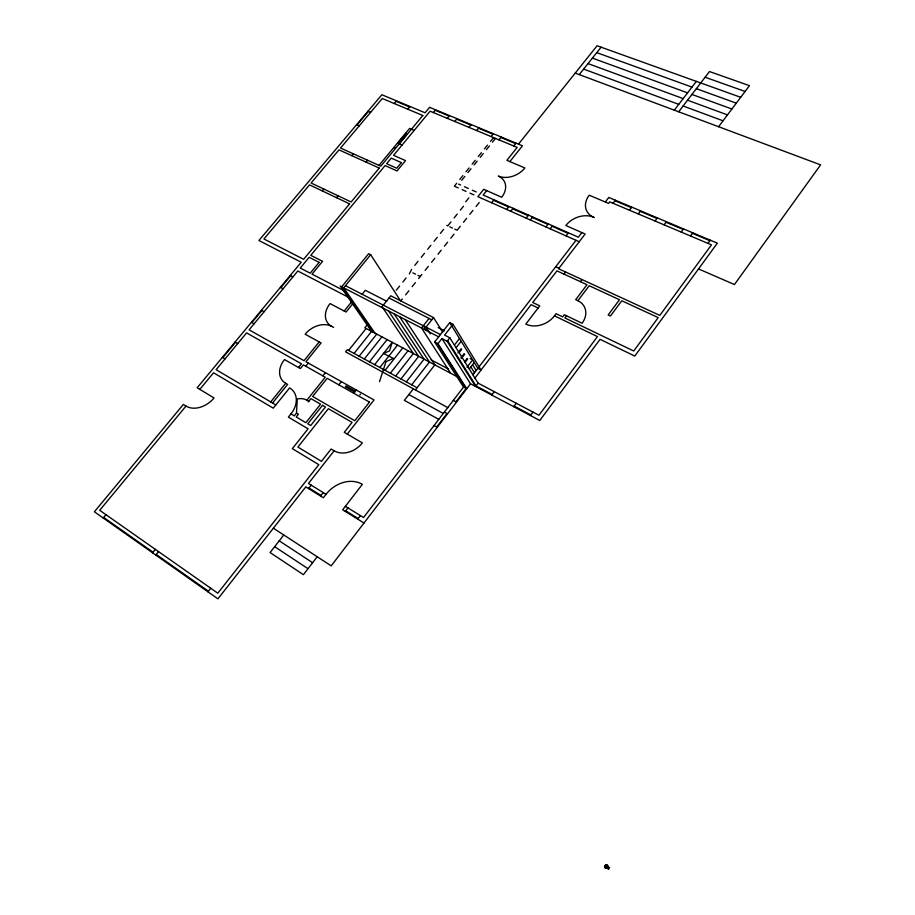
<?xml version="1.0" encoding="UTF-8"?>
<svg xmlns="http://www.w3.org/2000/svg" width="915" height="915" viewBox="0 0 915 915"><rect width="100%" height="100%" fill="white"/><g stroke="black" fill="none" stroke-linecap="round" stroke-linejoin="round"><path stroke-width="1.37" d="M199.813 389.367L213.55 372.782L273.242 408.159L289.609 387.88A22.372 16.996 -38.9 0 1 290.981 413.877L294.321 415.856L296.494 413.145L297.261 398.906A16.905 12.97 -38.7 0 1 306.857 400.21L308.767 401.319M607.766 866.551L606.588 868.072A1.59 1.475 -68.3 0 1 604.781 866.551L605.947 865.03A1.59 1.475 -68.3 0 1 607.766 866.551L605.684 865.144M607.057 868.106L607.972 866.551A1.819 1.693 -68.3 0 0 605.49 864.995L604.563 866.551A1.819 1.693 -68.3 0 0 607.057 868.106L608.772 869.25L607.286 867.923M379.496 381.681L385.993 361.677L393.393 358.394L383.488 353.476L389.504 350.891L392.283 342.347L374.647 364.65M707.947 243.367L710.292 240.176M690.436 235.978L692.781 232.81M681.206 232.078L683.539 228.922M530.448 415.536L532.999 412.116M664.073 224.838L666.406 221.716M513.704 406.672L516.254 403.275M655.037 221.018L657.37 217.907M718.584 126.716L749.465 85.667L709.468 71.542L678.678 111.79M638.258 213.927L640.592 210.85M566.522 315.789L564.887 317.951L633.729 351.005L658.205 317.596L621.777 300.783L610.442 316.018L608.166 314.943L619.501 299.731L589.203 285.743L577.903 300.715A19.981 15.955 -26.7 0 1 582.1 323.247L564.315 314.726L562.679 316.887L556.08 313.719L554.444 315.869A21.194 16.779 -27.8 0 1 525.839 324.093L539.736 305.873L532.736 302.51L556.949 270.851L586.984 284.725L575.684 299.674L577.903 300.715M629.417 210.187L631.739 207.122M491.755 395.04L494.306 391.689M580.362 281.66L581.974 279.544M612.993 203.256L615.315 200.213M453.039 324.322L444.621 335.119L449.814 337.795L478.11 383.145L475.571 386.462L447.149 341.226L441.945 338.539L437.93 343.685L466.719 388.772L463.528 387.068L434.648 341.97L449.745 322.652L453.039 324.322L481.061 370.026L477.859 368.356L449.745 322.652M563.983 274.1L565.584 271.995M357.719 519.114L360.418 515.603M674.321 110.155L696.372 81.389M463.528 387.068L363.552 517.535L345.39 506.304M472.941 374.795L477.859 368.356M478.728 367.235L575.993 240.302M581.906 232.593L578.36 237.214L483.177 195.032L486.677 190.64M605.33 202.021L608.807 197.468L717.36 243.161L634.781 356.072L600.057 339.339L539.793 420.488L470.527 383.797L441.945 338.539M436.684 427.031L447 413.546M455.979 401.822L466.181 388.486L437.381 343.4M470.527 383.797L331.207 565.859L273.379 528.195M474.668 378.387L531.1 304.638L538.112 308.012M317.219 556.755L303.403 574.689L270.062 552.546L283.787 534.978M566.065 235.887L568.421 232.81M466.982 367.281L472.655 359.892L470.15 358.6M469.281 368.939L474.245 362.477M460.931 357.765L464.157 353.59L464.626 354.345L461.4 358.52M345.275 511.394L347.963 507.894M464.74 361.539L467.153 358.417L467.611 359.172L465.209 362.294M456.185 347.631L461.16 341.215M550.132 228.807L552.5 225.753M457.889 352.916L461.137 348.718L461.606 349.484L459.181 352.618M413.317 388.818L404.361 400.335L438.777 419.379M415.376 389.939L434.842 364.891L405.185 319.564M545.923 226.931L548.291 223.889M454.515 344.944L459.502 338.516M406.317 381.887L424.045 359.172L394.079 313.834M320.559 496.033L323.247 492.602M363.987 523.014L342.69 509.792L362.351 484.344A28.182 22.635 -41 0 0 326.015 494.317L323.338 497.76L305.804 486.872L217.919 598.845L94.394 511.782L183.343 404.453L185.985 406.077A21.914 16.093 -39.9 0 0 214.03 397.968L197.171 387.766L301.195 262.25L258.934 240.496L381.875 94.748L425.075 112.785L429.581 107.33L522.454 145.794L509.849 161.6M411.681 384.815L429.432 362.02L399.615 316.693M447.149 341.226L449.814 337.795M526.136 218.125L528.493 215.117M400.976 378.982L418.693 356.335L388.566 310.986M530.277 219.966L532.633 216.947M381.521 307.349L390.762 295.808L433.527 317.562L426.001 327.135L430.313 333.884M390.362 373.206L408.056 350.697M334.135 450.786L331.138 449.013L321.462 461.32L297.89 447.069L328.359 408.696L352.069 422.387L344.257 432.326L362.363 442.906A21.525 16.928 -38.1 0 1 334.135 450.786L308.481 483.463L326.015 494.317M347.254 434.076L374.041 399.958L305.919 361.734L321.096 342.953L305.153 334.215A20.519 15.486 -36 0 1 331.745 326.415L333.632 327.433M395.657 376.088L413.363 353.51L383.088 308.161M308.549 488.576L311.226 485.156M506.681 209.466L509.037 206.493M207.98 591.833L210.782 588.265M385.101 370.335L402.772 347.906M510.753 211.274L513.098 208.3M429.055 318.431L421.529 327.993L450.706 373.297M353.533 393.13L356.095 389.893M379.862 367.487L397.522 345.115M491.561 202.741L493.906 199.79M369.454 361.825L387.091 339.591M402.314 298.999L400.678 301.058L370.666 254.69L368.654 253.695L341.707 286.795L373.091 332.179M405.597 294.882L408.868 290.787M412.127 286.692L415.387 282.609M418.635 278.526L421.884 274.454M425.12 270.394L428.346 266.345M431.571 262.296L434.797 258.259M437.999 254.233L441.213 250.207M444.416 246.192L447.607 242.189M450.786 238.186L453.977 234.194M460.314 226.245L457.145 230.214L454.778 229.116M463.482 222.276L466.639 218.319M469.784 214.362L472.929 210.416M476.075 206.481L479.197 202.547M359.16 356.209L376.751 334.124M338.813 384.849L341.375 381.635M364.296 359.012L381.91 336.846M308.344 401.857L310.928 398.631L320.57 404.201L305.862 422.673L296.243 416.988L298.404 414.278L296.494 413.145M513.704 145.977L515.98 143.117M518.473 144.147L597.083 45.75L740.704 97.31M354.048 353.43L371.627 331.402L340.197 286.018L438.651 336.834M579.241 74.607L601.109 47.191M290.981 413.877L288.385 417.126L308.092 428.815L292.343 448.636L318.82 464.694L217.816 593.206L99.701 510.296L185.985 406.077M322.858 375.859L325.408 372.679M306.857 400.21L325.26 377.209L303.368 364.879L300.394 368.562L284.519 359.572A20.69 15.646 -37.2 0 0 285.732 383.305L270.691 401.902M367.475 324.493L364.822 327.799L457.832 377.072M411.59 269.399L409.325 273.928M414.815 265.361L418.041 261.324M421.266 257.309L424.48 253.295M427.682 249.292L430.885 245.289M434.076 241.297L437.267 237.317M440.447 233.336L443.626 229.368M465.689 201.815L468.823 197.903M396.298 290.192L399.569 286.109M402.829 282.037L406.077 277.977M450.946 221.91L447.778 225.868L446.795 225.41M454.103 217.964L457.26 214.03M460.405 210.095L463.539 206.172M348.581 350.456L366.149 328.496M498.927 139.823L501.203 136.998M272.556 403.012L287.607 384.392L285.732 383.305M353.19 303.242L346.087 312.026L330.075 303.586A20.336 15.292 -34.5 0 0 331.745 326.415M152.588 552.797L155.356 549.366M361.974 294.413L365.314 290.284L386.656 301.218M305.724 366.206L308.275 363.061M491.115 136.587L493.391 133.762M155.779 555.05L158.558 551.608M456.688 183.297L454.355 186.191L458.243 187.918M459.799 179.443L462.887 175.6M465.987 171.768L469.075 167.948M472.151 164.128L475.228 160.319M478.293 156.511L481.359 152.714M484.412 148.916L487.466 145.142M490.509 141.368L493.551 137.593M461.732 180.301L464.831 176.458M467.931 172.615L471.019 168.783M474.096 164.963L477.173 161.154M480.238 157.346L483.303 153.537M486.357 149.74L489.411 145.954M492.464 142.18L495.495 138.405M298.519 367.498L301.493 363.827L246.57 332.888L216.112 369.683L275.838 404.945M319.198 341.924L304.032 360.682L249.086 329.846L297.81 271L349.484 297.844M344.189 311.02L351.612 301.847M370.666 254.69L343.708 287.836L375.047 333.209M476.624 130.559L478.9 127.757M468.972 127.368L471.236 124.589M447.252 118.344L449.517 115.587M454.755 121.466L457.02 118.698M433.321 112.545L435.574 109.811M103.235 518.016L105.968 514.688M378.982 165.386L409.623 128.42L414.209 130.388M394.01 147.624L395.383 148.23M397.659 143.22L405.974 133.201L407.347 133.796L399.031 143.827M222.837 357.593L235.521 342.29M251.877 322.549L261.862 310.494M280.848 287.584L290.661 275.735M336.491 197.674L338.07 195.787M366.114 162.127L367.658 160.274M407.77 109.205L410.023 106.495M394.274 103.544L396.527 100.867M322.263 190.915L323.83 189.039M351.806 155.664L353.35 153.823M357.056 124.875L368.413 111.413M705.11 77.237L745.096 91.477M596.763 52.647L691.992 87.108M696.349 88.686L736.312 103.155M592.394 58.114L687.588 92.85M691.946 94.439L731.897 109.011M588.025 63.593L683.173 98.603M687.531 100.204L727.471 114.901M583.644 69.094L678.758 104.367M683.116 105.991L723.033 120.791M575.226 73.109L820.606 164.86L734.448 284.542L698.522 268.93M435.197 110.269L449.139 116.045M456.642 119.156L470.859 125.046M478.522 128.226L493.013 134.231M500.825 137.467L515.603 143.598M396.149 101.313L409.657 106.952M614.926 200.717L631.35 207.636M640.203 211.365L656.981 218.422M666.017 222.231L683.15 229.448M692.392 233.336L709.903 240.714M367.967 111.218L370.621 112.351M593.652 217.244A20.656 15.784 -23.6 0 1 589.214 195.204L608.578 203.393L609.733 201.872L711.481 244.865L659.818 315.389L558.55 268.758L585.143 234.023L565.836 225.513A20.782 16.035 -24.8 0 1 593.652 217.244L594.201 217.484M356.621 124.68L359.252 125.835M397.43 143.129L402.005 145.119M458.632 184.155L460.577 185.013M464.477 186.74L468.389 188.479M472.312 190.217L476.246 191.967M493.505 200.282L508.637 206.984M512.709 208.792L528.104 215.62M532.244 217.45L547.891 224.392M552.1 226.268L568.032 233.325M462.144 189.645L466.055 191.384M469.978 193.134L473.913 194.884M579.229 241.743L477.87 196.645L483.703 189.325L501.683 197.251A19.901 14.8 -27.6 0 0 498.309 176.069A19.775 14.571 -26.5 0 0 524.89 167.96L506.864 160.331L517.181 147.418L430.084 111.207L393.564 155.321L405.539 160.628L397.03 170.945L385.089 165.569L310.78 255.319L322.583 261.324L312.015 274.145L344.978 291.199M555.725 266.757L558.951 268.244M449.745 226.783L452.456 228.041M554.444 315.869L597.461 336.583L538.958 415.25L478.11 383.145M412.894 272.864L415.593 274.191M417.903 275.335L420.26 276.49M389.012 298.004L431.754 319.815M438.159 327.581L444.438 330.795M345.458 285.674L440.435 334.558M434.648 341.97L437.93 343.685M290.215 275.495L292.914 276.913M431.068 359.847L448.625 369.122M492.178 394.479L475.994 385.913L447.595 340.654M514.127 406.1L530.872 414.964M280.402 287.344L283.09 288.774M453.325 400.381L456.516 402.108M417.08 387.743L347.265 349.736L345.584 351.84L447.778 407.621M261.416 310.254L264.092 311.718M444.347 412.093L447.538 413.843M408.845 394.559L443.283 413.488M251.431 322.297L254.107 323.796M434.03 425.555L437.21 427.328M355.535 391.334L346.019 385.981L345.378 386.793L354.894 392.146M360.487 394.113L359.847 394.925M235.075 342.027L237.74 343.56M222.391 357.342L225.044 358.886M308.996 488.004L321.005 495.461M345.721 510.81L358.165 518.531M279.224 540.822L312.621 562.714M274.649 546.678L308.023 568.695M607.949 866.734L609.642 867.923L607.903 866.974M605.478 865.27L607.709 866.848M604.838 866.208L607.102 867.797M604.792 866.448L606.897 867.935M103.692 517.455L153.045 552.225M156.248 554.479L208.437 591.239M423.302 325.74L426.356 330.521M433.527 317.562L442.757 332.282M470.859 366.881L474.496 372.748M472.552 364.673L476.189 370.552M369.454 402.108L354.803 420.751L312.644 396.481L327.193 378.295L369.454 402.108M322.515 405.322L307.795 423.805L310.711 425.532L325.431 407.003L322.515 405.322M319.141 262.365L310.196 273.196L300.246 268.049L309.167 257.275L319.141 262.365M401.376 162.607L396.733 168.234L386.633 163.705L391.254 158.112L401.376 162.607M349.564 203.885L303.631 259.311L263.932 238.975L309.522 184.864L349.564 203.885M379.245 168.074L351.143 201.986L311.089 183L338.996 149.877L379.245 168.074M422.81 115.507L380.8 166.198L340.54 148.047L382.276 98.511L422.81 115.507"/></g></svg>
